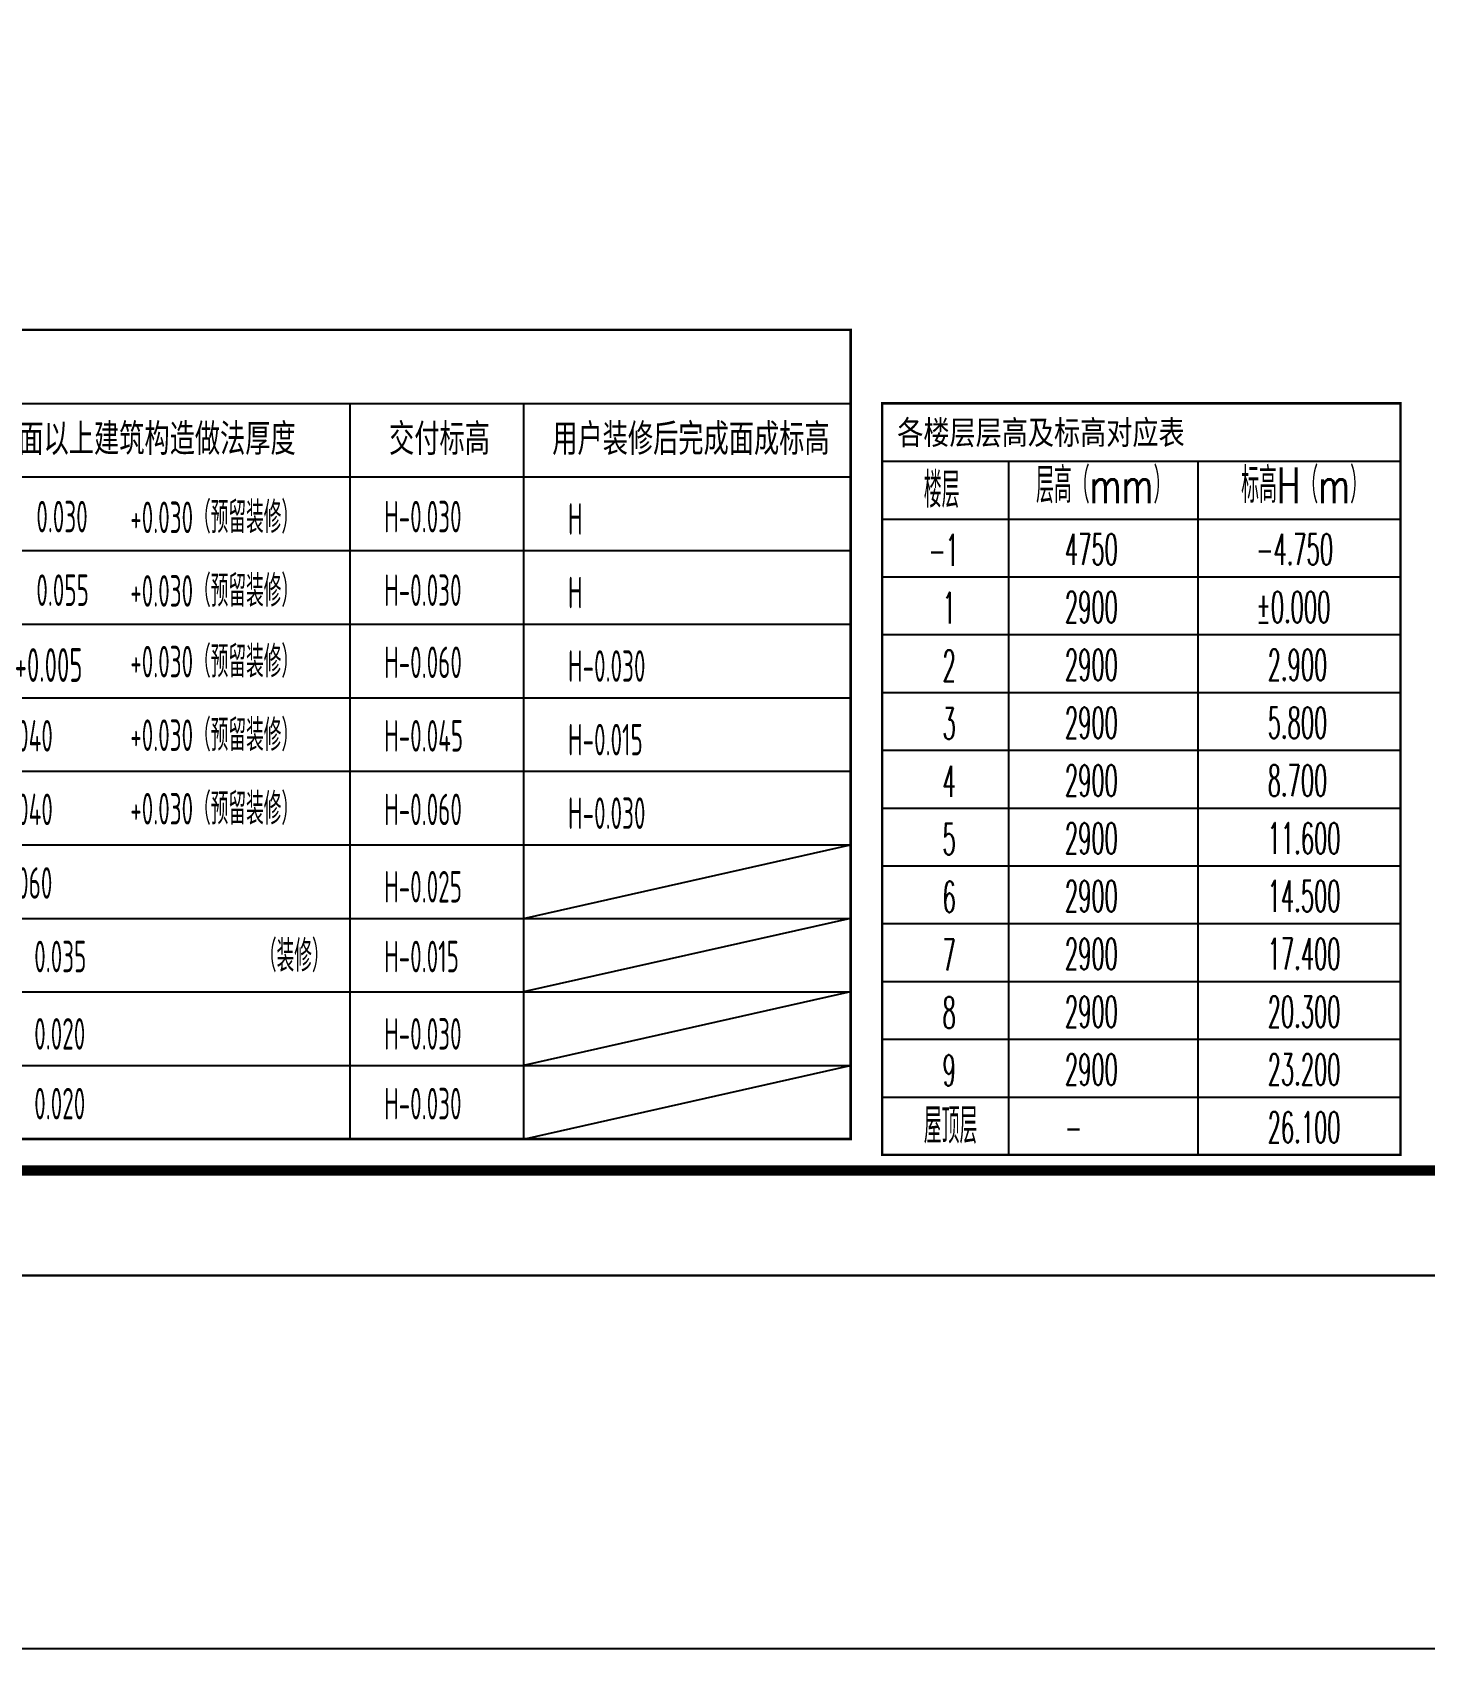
# Model space of a CAD drawing. Extents: x -518115 to 790560, y -210384 to 1628073.
# Drawn here: x 468605 to 481855, y 638908 to 654288 of the extents above; entities that cross this region are included whole.
import ezdxf

# ---------------------------------------------------------------- set-up
doc = ezdxf.new("R2010")
doc.units = 0
doc.header["$LTSCALE"] = 1000
doc.header["$MEASUREMENT"] = 0
for name, color, linetype in [('C-Sheet-图框', 101, 'Continuous'), ('PUB_TEXT', 4, 'Continuous'), ('图框', 140, 'Continuous')]:
    doc.layers.add(name, color=color, linetype=linetype)
doc.layers.add('yichutu', color=7, linetype='Continuous', true_color=0xffffff, plot=False)
doc.styles.add('_TCH_DIM', font='SIMPLEX.shx', dxfattribs={"width": 0.7, "bigfont": 'GBCBIG.shx'})
doc.styles.add('宋体', font='', dxfattribs={"height": 50})
doc.styles.add('房间名称', font='TSSDENG', dxfattribs={"width": 0.8, "bigfont": 'HZTXT'})
doc.styles.get('宋体').set_extended_font_data('SimSun')

# ---------------------------------------------------------------- blocks, each defined once
blk = doc.blocks.new('yct-841-594-84100-59399.9999999999-100-1000.0')
at = {"color": 7, "true_color": 0xffffff}
blk.add_lwpolyline([(0, -3549), (80358, -3549), (80358, 0), (0, 0)], close=True, dxfattribs=at)
at = {"layer": 'yichutu', "color": 7, "true_color": 0xffffff}
blk.add_lwpolyline([(0, 0), (0, 59400), (84100, 59400), (84100, 0)], close=True, dxfattribs=at)
blk = doc.blocks.new('A$C78D13F63')
at = {"layer": 'C-Sheet-图框', "color": 0}
for p, q in [((52360, 7300), (67578, 7300)), ((62812, 7300), (62812, 300)), ((64465, 7300), (64465, 300)), ((52360, 6600), (67578, 6600)), ((52360, 5900), (67578, 5900)), ((52360, 5200), (67578, 5200)), ((52360, 4500), (67578, 4500)), ((52360, 3800), (67578, 3800)), ((52360, 3100), (67578, 3100)), ((52360, 2400), (67578, 2400)), ((52360, 1700), (67578, 1700)), ((52360, 1000), (67578, 1000))]:
    blk.add_line(p, q, dxfattribs=at)
at = {"layer": 'C-Sheet-图框', "color": 0, "const_width": 24}
blk.add_lwpolyline([(52360, 300), (52360, 8000), (67578, 8000), (67578, 300), (52360, 300)], dxfattribs=at)
at = {"layer": 'PUB_TEXT', "color": 251, "true_color": 0x636466}
for p, q in [((64465, 2400), (67578, 3100)), ((67578, 2400), (64465, 1700)), ((67578, 1700), (64465, 1000)), ((64465, 300), (67578, 1000))]:
    blk.add_line(p, q, dxfattribs=at)
at = {"layer": 'PUB_TEXT', "style": '房间名称'}
for s, width, p in [('结构板面以上建筑构造做法厚度', 0.8, (58938, 6810)), ('交付标高', 0.8, (63186, 6810)), ('用户装修后完成面成标高', 0.8, (64739, 6810)), ('0.030', 0.56, (59829, 6073)), ('0.055', 0.56, (59829, 5373)), ('0.020~0.040', 0.56, (58894, 3987)), ('0.020~0.040', 0.56, (58894, 3287)), ('0.020~0.060', 0.56, (58894, 2587)), ('0.035', 0.56, (59809, 1887)), ('0.020', 0.56, (59809, 1151)), ('0.020', 0.56, (59809, 487))]:
    blk.add_text(s, height=300, dxfattribs=dict(at, width=width)).set_placement(p)
at = {"layer": 'PUB_TEXT', "color": 251, "true_color": 0x636466, "style": '房间名称', "width": 0.56}
for s, p in [('+0.030（预留装修）', (60723, 6066)), ('+0.030（预留装修）', (60723, 5366)), ('+0.030（预留装修）', (60723, 4693)), ('+0.030（预留装修）', (60723, 3993)), ('+0.030（预留装修）', (60723, 3293)), ('（装修）', (61948, 1893))]:
    blk.add_text(s, height=300, dxfattribs=at).set_placement(p)
at = {"layer": 'PUB_TEXT', "color": 2, "style": '房间名称', "width": 0.56}
for s, p in [('H-0.030', (63139, 6073)), ('H-0.030', (63139, 5373)), ('H-0.060', (63139, 4687)), ('H-0.045', (63139, 3987)), ('H-0.060', (63139, 3287)), ('H-0.025', (63139, 2551)), ('H-0.015', (63139, 1887)), ('H-0.030', (63139, 1151)), ('H-0.030', (63139, 487))]:
    blk.add_text(s, height=300, dxfattribs=at).set_placement(p)
at = {"layer": 'PUB_TEXT', "color": 4, "style": '房间名称', "width": 0.56}
for s, p in [('H', (64889, 6051)), ('H', (64889, 5351)), ('H-0.030', (64889, 4651)), ('H-0.015', (64889, 3951)), ('H-0.030', (64889, 3251))]:
    blk.add_text(s, height=300, dxfattribs=at).set_placement(p)
at = {"layer": 'PUB_TEXT', "color": 3, "style": '房间名称', "width": 0.56}
blk.add_text('+0.005', height=321.4, dxfattribs=at).set_placement((59623, 4650))
blk = doc.blocks.new('TK')
at = {"layer": '图框'}
blk.add_lwpolyline([(465375, 548714), (549475, 548714), (549475, 489314), (465375, 489314)], close=True, dxfattribs=at)
blk.add_lwpolyline([(465375, 548714), (549475, 548714), (549475, 489314), (465375, 489314)], close=True, dxfattribs=at)
at = {"layer": '图框', "const_width": 100}
blk.add_lwpolyline([(548475, 490314), (548475, 547714), (467875, 547714), (467875, 490314)], close=True, dxfattribs=at)

msp = doc.modelspace()

# ---------------------------------------------------------------- linework, layer by layer
at = {"layer": 'C-Sheet-图框', "color": 0}
for p, q in [((476692.4, 650207), (481625.3, 650207)), ((476692.4, 650207), (481625.3, 650207)), ((477893.6, 650207), (477893.6, 643607)), ((479695.6, 650207), (479695.6, 643607)), ((476692.4, 649657), (481625.3, 649657)), ((476692.4, 649107), (481625.3, 649107)), ((476692.4, 648557), (481625.3, 648557)), ((476692.4, 648007), (481625.3, 648007)), ((476692.4, 647457), (481625.3, 647457)), ((476692.4, 646907), (481625.3, 646907)), ((476692.4, 646357), (481625.3, 646357)), ((476692.4, 645807), (481625.3, 645807)), ((476692.4, 645257), (481625.3, 645257)), ((476692.4, 644707), (481625.3, 644707)), ((476692.4, 644157), (481625.3, 644157))]:
    msp.add_line(p, q, dxfattribs=at)
at = {"layer": 'C-Sheet-图框', "color": 0, "const_width": 24}
msp.add_lwpolyline([(476692.4, 643607), (481625.3, 643607), (481625.3, 650757), (476692.4, 650757), (476692.4, 643607)], dxfattribs=at)

# ---------------------------------------------------------------- block references
at = {"layer": 'yichutu'}
msp.add_blockref('yct-841-594-84100-59399.9999999999-100-1000.0', (406314.1, 642457), dxfattribs=at)

# ---------------------------------------------------------------- texts
at = {"layer": 'PUB_TEXT', "color": 2, "style": '宋体', "width": 0.8}
msp.add_text('各楼层层高及标高对应表', height=227.848, dxfattribs=at).set_placement((476836.3, 650366.7))
at = {"layer": 'PUB_TEXT', "style": '_TCH_DIM'}
for s, height, width, p in [('楼层', 337.59, 0.7, (477088.9, 649764.9)), ('层高（mm）', 337.59, 0.7, (478157.2, 649809.2)), ('标高H（m）', 337.59, 0.7, (480108.9, 649809.2)), ('-1', 297.5, 0.494118, (477133.3, 649212.3)), ('4750', 297.5, 0.494118, (478431.8, 649219.9)), ('-4.750', 297.5, 0.494118, (480252.5, 649219.9)), ('1', 297.5, 0.494118, (477266.1, 648662.3)), ('2900', 297.5, 0.494118, (478431.8, 648669.9)), ('%%P0.000', 297.5, 0.494118, (480252.5, 648669.9)), ('2', 297.5, 0.494118, (477266.1, 648112.3)), ('2900', 297.5, 0.494118, (478431.8, 648119.9)), ('2.900', 297.5, 0.494118, (480361.5, 648119.9)), ('3', 297.5, 0.494118, (477266.1, 647562.3)), ('2900', 297.5, 0.494118, (478431.8, 647569.9)), ('5.800', 297.5, 0.494118, (480361.5, 647569.9)), ('4', 297.5, 0.494118, (477266.1, 647012.3)), ('2900', 297.5, 0.494118, (478431.8, 647019.9)), ('8.700', 297.5, 0.494118, (480361.5, 647019.9)), ('5', 297.5, 0.494118, (477266.1, 646462.3)), ('2900', 297.5, 0.494118, (478431.8, 646469.9)), ('11.600', 297.5, 0.494118, (480361.5, 646469.9)), ('6', 297.5, 0.494118, (477266.1, 645912.3)), ('2900', 297.5, 0.494118, (478431.8, 645919.9)), ('14.500', 297.5, 0.494118, (480361.5, 645919.9)), ('2900', 297.5, 0.494118, (478431.8, 645369.9)), ('17.400', 297.5, 0.494118, (480361.5, 645369.9)), ('7', 297.5, 0.494118, (477266.1, 645362.3)), ('8', 297.5, 0.494118, (477266.1, 644812.3)), ('2900', 297.5, 0.494118, (478431.8, 644819.9)), ('20.300', 297.5, 0.494118, (480361.5, 644819.9)), ('9', 297.5, 0.494118, (477266.1, 644262.3)), ('2900', 297.5, 0.494118, (478431.8, 644269.9)), ('23.200', 297.5, 0.494118, (480361.5, 644269.9)), ('屋顶层', 337.59, 0.7, (477088.9, 643714.9)), ('26.100', 297.5, 0.494118, (480361.5, 643719.9)), ('-', 297.5, 0.494118, (478431.8, 643719.9))]:
    msp.add_text(s, height=height, dxfattribs=dict(at, width=width)).set_placement(p)

# ---------------------------------------------------------------- next in the draw order: block references
msp.add_blockref('A$C78D13F63', (408814.1, 643457))

# ---------------------------------------------------------------- next in the draw order: block references
msp.add_blockref('TK', (-59060.9, 153143.3))

doc.saveas('drawing.dxf')
